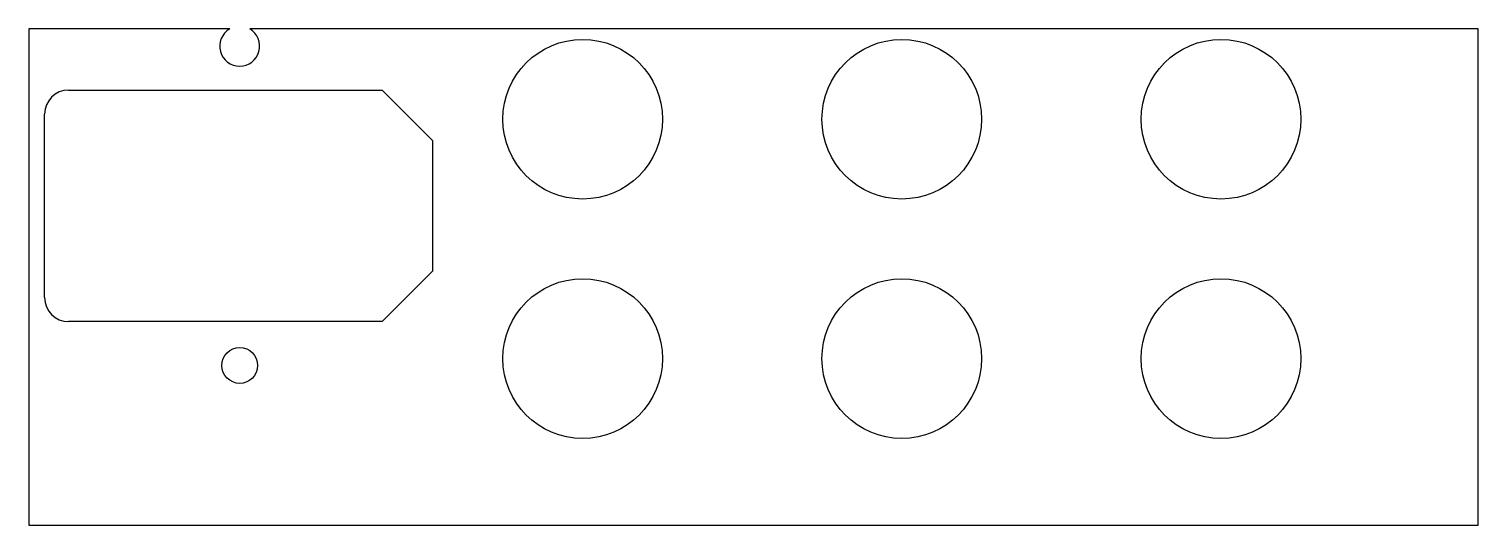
# Model space of a CAD drawing. Header units: millimetres. Extents: x 0 to 182, y 0 to 62.
import ezdxf

# ---------------------------------------------------------------- set-up
doc = ezdxf.new("R2010")
doc.units = ezdxf.units.MM

msp = doc.modelspace()

# ---------------------------------------------------------------- linework, layer by layer
msp.add_line((1.96, 28.51), (1.96, 51.53))
for points in [[(25.16, 62.2), (0, 62.2), (0, 0), (181.61, 0), (181.61, 62.2), (27.66, 62.2)], [(4.96, 54.53), (44.27, 54.53), (50.57, 48.23), (50.57, 31.81), (44.27, 25.51), (4.96, 25.51)]]:
    msp.add_lwpolyline(points)
for centre, major_axis, start_param, end_param in [((26.41, 60.03), (0, -2.5), 3.666405, 8.899966), ((4.96, 51.53), (0, -3), 3.141593, 4.712389), ((4.96, 28.51), (0, -3), 4.712389, 6.283185)]:
    msp.add_ellipse(centre, major_axis=major_axis, ratio=0.999391, start_param=start_param, end_param=end_param)
for centre, major_axis in [((69.39, 50.88), (0, -10.01)), ((109.39, 50.88), (0, -10.01)), ((149.39, 50.88), (0, -10.01)), ((69.39, 20.87), (0, -10.01)), ((109.39, 20.87), (0, -10.01)), ((149.39, 20.87), (0, -10.01)), ((26.41, 20.01), (0, -2.25))]:
    msp.add_ellipse(centre, major_axis=major_axis, ratio=0.999391)

doc.saveas('drawing.dxf')
